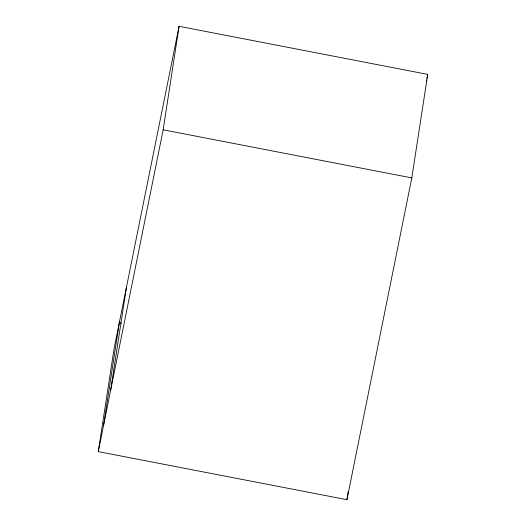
<?xml version="1.0" encoding="UTF-8"?>
<svg xmlns="http://www.w3.org/2000/svg" width="526" height="526" viewBox="0 0 526 526"><rect width="100%" height="100%" fill="white"/><g stroke="black" fill="none" stroke-linecap="round" stroke-linejoin="round"><path stroke-width="0.79" d="M98.277 451.61L114.188 348.094L179.07 26.3L427.723 74.39L411.812 177.906L346.93 499.7L98.277 451.61L163.159 129.817L179.07 26.3M103.537 425.521L119.448 322.004L121.46 323.312M110.552 390.733L126.464 287.216M346.93 499.7L348.173 491.613M426.264 81.629L426.593 80.018M426.915 78.413L427.723 74.39M163.159 129.817L411.812 177.906"/></g></svg>
